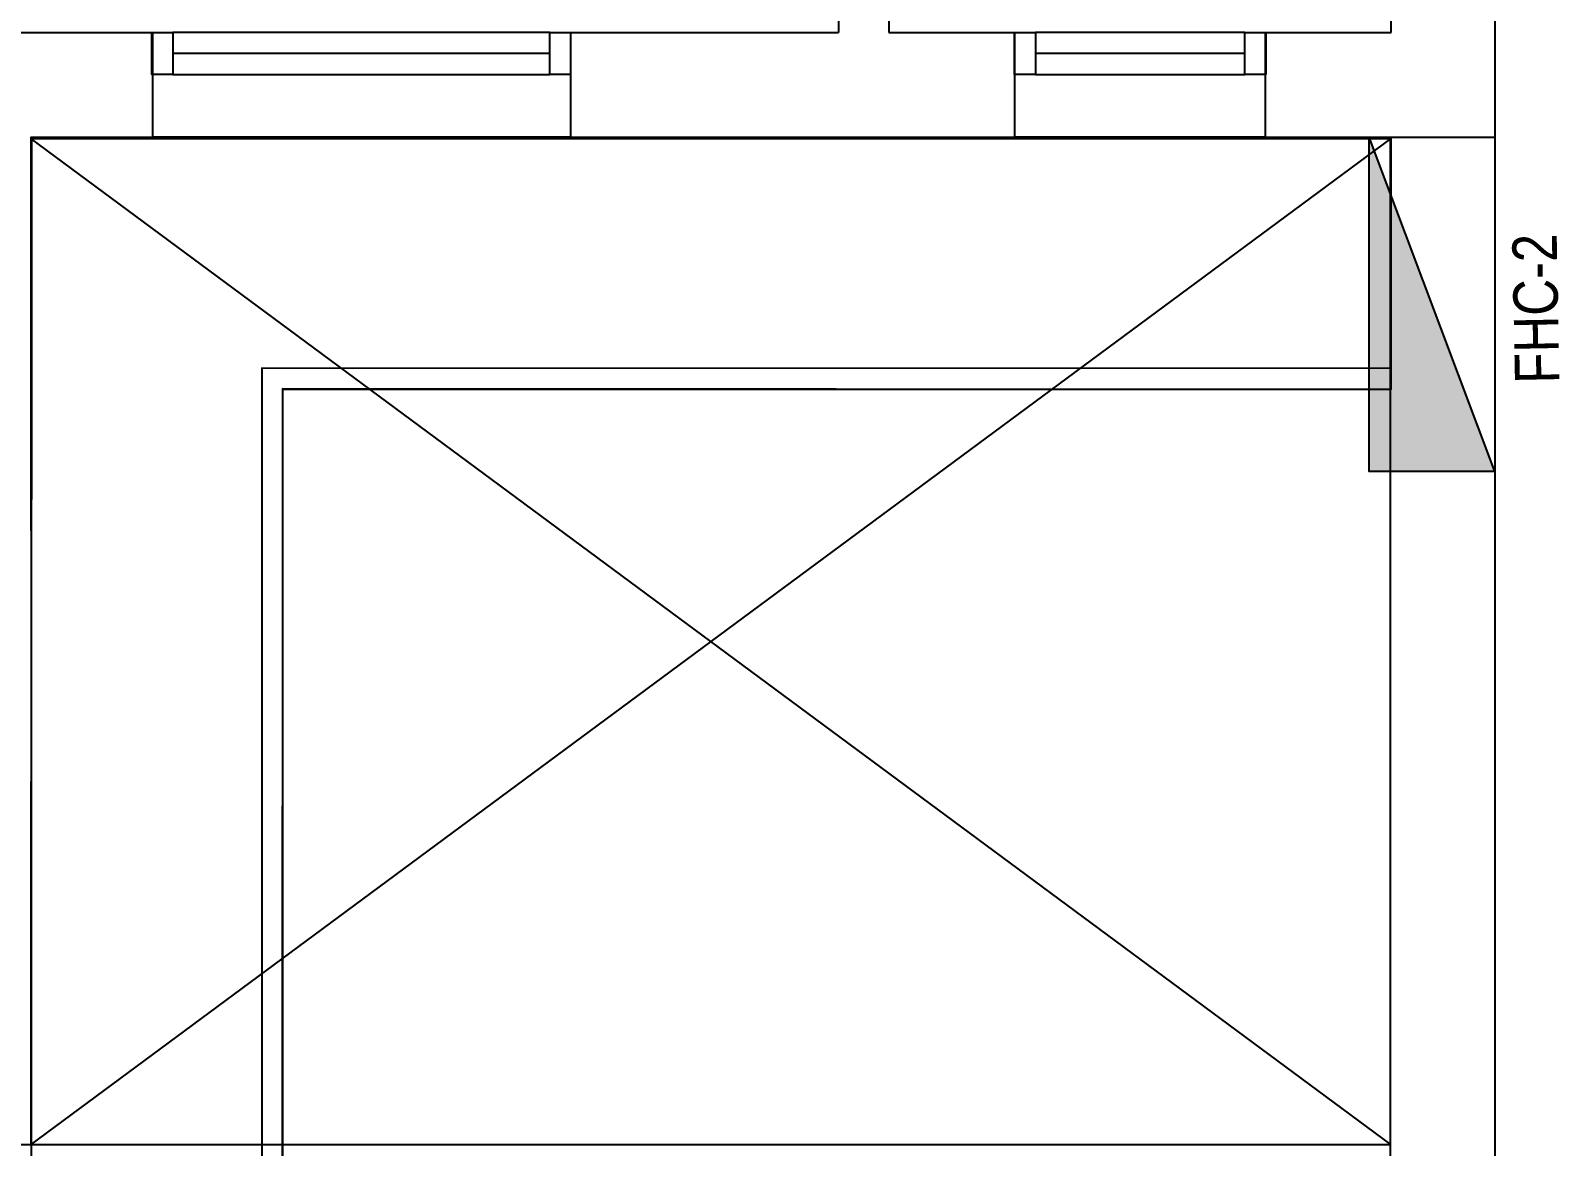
# Model space of a CAD drawing. Extents: x -678889171 to 586587, y -792238163 to 335485.
# Drawn here: x 74989 to 78644, y 58947 to 61616 of the extents above; entities that cross this region are included whole.
import ezdxf

# ---------------------------------------------------------------- set-up
doc = ezdxf.new("R2010")
doc.units = 0
doc.header["$MEASUREMENT"] = 0
doc.linetypes.add('XR-A-9TH-FLOOR$0$XR-A-CORE$0$$0$HIDDEN-Z', pattern=[3, 2, -1])
doc.linetypes.add('XR-Ducts$0$XR-A-CORE$0$$0$HIDDEN-Z', pattern=[3, 2, -1])
for name, color, linetype in [('XR-A-9TH-FLOOR$0$A-WALL', 252, 'Continuous'), ('XR-A-ST Cat Walk$0$A-FLOR-STRS', 252, 'Continuous'), ('XR-A-TYP40$0$A-WALL', 252, 'Continuous'), ('XR-A-TYP40$0$XR-A-CORE$0$$0$61-EGY-21-AR-1-GR-0A$0$A-FLOR-OPEN', 252, 'Continuous'), ('XR-A-TYP40$0$XR-A-TYP-2-4-6-7-8$0$A-GLAZ', 252, 'Continuous'), ('XR-A-TYP40$0$XR-A-TYP-3-5-9-10$0$A-WALL', 252, 'Continuous'), ('XR-A-TYP40$0$XREF10$0$XR-A-CORE$0$M-FF-FHC', 252, 'Continuous'), ('XR-A-TYP40$0$XREF10$0$XR-A-CORE$0$M-PL-TEXT', 252, 'Continuous'), ('XR-Ducts$0$XR-A-CORE$0$$0$61-EGY-21-AR-1-GR-0A$0$A-FLOR-OPEN', 252, 'Continuous')]:
    doc.layers.add(name, color=color, linetype=linetype)
doc.layers.add('XR-A-9TH-FLOOR$0$XR-A-CORE$0$$0$A-DOOR-OVHD', color=252, linetype='XR-A-9TH-FLOOR$0$XR-A-CORE$0$$0$HIDDEN-Z', lineweight=9)
doc.layers.add('XR-Ducts$0$XR-A-CORE$0$$0$A-DOOR-OVHD', color=252, linetype='XR-Ducts$0$XR-A-CORE$0$$0$HIDDEN-Z', lineweight=9)
doc.styles.add('XR-A-TYP40$0$XREF10$0$XR-A-CORE$0$PCE-T25-mm', font='', dxfattribs={"width": 0.8, "height": 2.5})
doc.styles.get('XR-A-TYP40$0$XREF10$0$XR-A-CORE$0$PCE-T25-mm').set_extended_font_data('Arial Narrow')

# ---------------------------------------------------------------- blocks, each defined once
blk = doc.blocks.new('XR-A-ST Cat Walk')
at = {"layer": 'XR-A-ST Cat Walk$0$A-FLOR-STRS'}
blk.add_lwpolyline([(81040.1, 45080), (81042.7, 42653.7), (77790.1, 42653.7), (77792.4, 47835.3), (81041.3, 47835.4), (81041.5, 47235.4), (78392.1, 47235.3), (78390.3, 43253.7), (80442, 43253.7), (80440.1, 45080)], close=True, dxfattribs=at)
for points in [[(81040, 47285.4), (78342.1, 47286.6), (78342.1, 43203.7), (80492.1, 43206), (80490.1, 45030), (81040.1, 45030)], [(81040, 47235.4), (78392.1, 47236.6), (78392.1, 43253.7), (80442, 43255.9), (80440.1, 45080), (81040.1, 45080)]]:
    blk.add_lwpolyline(points, dxfattribs=at)
blk = doc.blocks.new('XR-Ducts')
at = {"layer": 'XR-Ducts$0$XR-A-CORE$0$$0$61-EGY-21-AR-1-GR-0A$0$A-FLOR-OPEN'}
for p, q in [((81041.4, 47835.4), (77790, 45430)), ((81041.4, 45430), (77790, 47835.4)), ((77790, 45430), (81041.4, 45430))]:
    blk.add_line(p, q, dxfattribs=at)
at = {"layer": 'XR-Ducts$0$XR-A-CORE$0$$0$A-DOOR-OVHD'}
blk.add_lwpolyline([(77789.9, 42653.7), (81041.4, 42653.7), (81041.4, 47835.4), (77790, 47835.4)], close=True, dxfattribs=at)
blk = doc.blocks.new('*U1505')
at = {"layer": 'XR-A-TYP40$0$XR-A-TYP-2-4-6-7-8$0$A-GLAZ'}
for p, q in [((80477, 59997.1), (79976.1, 59997.1)), ((79976.1, 59947.1), (80477, 59947.1)), ((79976.1, 59897.1), (80477, 59897.1))]:
    blk.add_line(p, q, dxfattribs=at)
blk.add_lwpolyline([(79926.1, 60147.1), (80527, 60147.1)], dxfattribs=at)
for points in [[(79926.1, 59997.1), (79976.1, 59997.1), (79976.1, 59897.1), (79926.1, 59897.1)], [(80477, 59997.1), (80527, 59997.1), (80527, 59897.1), (80477, 59897.1)]]:
    blk.add_lwpolyline(points, close=True, dxfattribs=at)
blk = doc.blocks.new('*U1506')
at = {"layer": 'XR-A-TYP40$0$XR-A-TYP-2-4-6-7-8$0$A-GLAZ'}
for p, q in [((80477, 59997.1), (79576.1, 59997.1)), ((79576.1, 59947.1), (80477, 59947.1)), ((79576.1, 59897.1), (80477, 59897.1))]:
    blk.add_line(p, q, dxfattribs=at)
blk.add_lwpolyline([(79526.1, 60147.1), (80527, 60147.1)], dxfattribs=at)
for points in [[(79526.1, 59997.1), (79576.1, 59997.1), (79576.1, 59897.1), (79526.1, 59897.1)], [(80477, 59997.1), (80527, 59997.1), (80527, 59897.1), (80477, 59897.1)]]:
    blk.add_lwpolyline(points, close=True, dxfattribs=at)
blk = doc.blocks.new('XR-A-TYP40$0$XREF10$0$XR-A-CORE$0$FHC')
at = {"layer": 'XR-A-TYP40$0$XREF10$0$XR-A-CORE$0$M-FF-FHC'}
blk.add_hatch(color=256, dxfattribs=at).paths.add_polyline_path([(0, -0.4), (0, 0.4), (-0.3, 0.4)])
blk.add_line((-0.3, 0.4), (0, -0.4), dxfattribs=at)
blk.add_lwpolyline([(-0.3, 0.4), (0, 0.4), (0, -0.4), (-0.3, -0.4)], close=True, dxfattribs=at)
blk = doc.blocks.new('XR-A-TYP40')
at = {"layer": 'XR-A-TYP40$0$A-WALL'}
for p, q in [((79721.4, 50399.2), (79721.4, 48088.8)), ((79841.4, 50279.2), (79841.4, 48088.8)), ((81040.9, 50279.2), (81041.4, 48088.8)), ((75882.3, 48088.8), (78080.7, 48088.8)), ((78080.7, 48088.8), (78080.7, 47838.8)), ((79080.7, 48088.8), (79721.4, 48088.8)), ((79080.7, 48088.8), (79080.7, 47838.8)), ((79841.4, 48088.8), (80141.6, 48088.8)), ((80121.4, 48088.8), (80121.4, 48088.6)), ((80141.6, 48088.8), (80141.6, 47838.8)), ((80741.6, 47838.8), (80741.6, 48088.8)), ((80741.6, 48088.8), (81041.8, 48088.8)), ((80921.4, 48088.8), (80921.4, 48088.8)), ((80741.6, 47838.8), (81039.8, 47838.8))]:
    blk.add_line(p, q, dxfattribs=at)
at = {"layer": 'XR-A-TYP40$0$A-WALL', "elevation": 0}
for points in [[(77790.8, 46897.7), (77790.8, 47838.8), (78080.7, 47838.8)], [(79080.7, 47838.8), (80141.6, 47838.8)], [(75882.5, 46457.8), (75881.6, 45430), (77790.8, 45430), (77790.8, 46297.7)]]:
    blk.add_lwpolyline(points, dxfattribs=at)
at = {"layer": 'XR-A-TYP40$0$XR-A-CORE$0$$0$61-EGY-21-AR-1-GR-0A$0$A-FLOR-OPEN'}
for p, q in [((81041.4, 47835.4), (77790, 45430)), ((81041.4, 45430), (77790, 47835.4)), ((77790, 45430), (81041.4, 45430))]:
    blk.add_line(p, q, dxfattribs=at)
at = {"layer": 'XR-A-TYP40$0$XR-A-TYP-3-5-9-10$0$A-WALL'}
for p, q in [((81289.8, 52708.7), (81289.8, 44466.9)), ((81039.8, 47838.8, 0), (81039.8, 44466.9))]:
    blk.add_line(p, q, dxfattribs=at)
at = {"layer": 'XR-A-TYP40$0$XR-A-TYP-2-4-6-7-8$0$A-GLAZ'}
for name, p, rotation in [('*U1506', (158607.3, 107985.2, 0), 179.9995040921016), ('*U1505', (160669.1, 107985.2, 0), 179.9995040921016), ('*U1505', (17644.4, 126824.3, 0), 269.9994939674385)]:
    blk.add_blockref(name, p, dxfattribs=dict(at, rotation=rotation))
at = {"layer": 'XR-A-TYP40$0$XREF10$0$XR-A-CORE$0$M-FF-FHC', "xscale": 1000.000000000002, "yscale": 1000.000000000002, "zscale": 1000.000000000002, "rotation": 180}
blk.add_blockref('XR-A-TYP40$0$XREF10$0$XR-A-CORE$0$FHC', (80989.8, 47438.8), dxfattribs=at)
blk.add_blockref('XR-A-TYP40$0$XREF10$0$XR-A-CORE$0$FHC', (80989.8, 47438.8), dxfattribs=at)
at = {"layer": 'XR-A-TYP40$0$XREF10$0$XR-A-CORE$0$M-PL-TEXT', "style": 'XR-A-TYP40$0$XREF10$0$XR-A-CORE$0$PCE-T25-mm'}
blk.add_text('FHC-2', height=106.34, rotation=91.0851, dxfattribs=at).set_placement((81444.6, 47250.2, 0))

msp = doc.modelspace()

# ---------------------------------------------------------------- block references
at = {"layer": 'XR-A-9TH-FLOOR$0$A-WALL'}
msp.add_blockref('XR-A-ST Cat Walk', (-2800.4, 13522.1), dxfattribs=at)

# ---------------------------------------------------------------- next in the draw order: block references
msp.add_blockref('XR-Ducts', (-2800.4, 13522.1), dxfattribs=at)

# ---------------------------------------------------------------- next in the draw order: linework, layer by layer
at = {"layer": 'XR-A-9TH-FLOOR$0$XR-A-CORE$0$$0$A-DOOR-OVHD'}
msp.add_lwpolyline([(74989.5, 56175.9), (78240.9, 56175.9), (78241, 61357.5), (74989.5, 61357.5)], close=True, dxfattribs=at)

# ---------------------------------------------------------------- next in the draw order: block references
at = {"layer": 'XR-A-9TH-FLOOR$0$A-WALL'}
msp.add_blockref('XR-A-TYP40', (-2800.4, 13522.1), dxfattribs=at)

doc.saveas('drawing.dxf')
